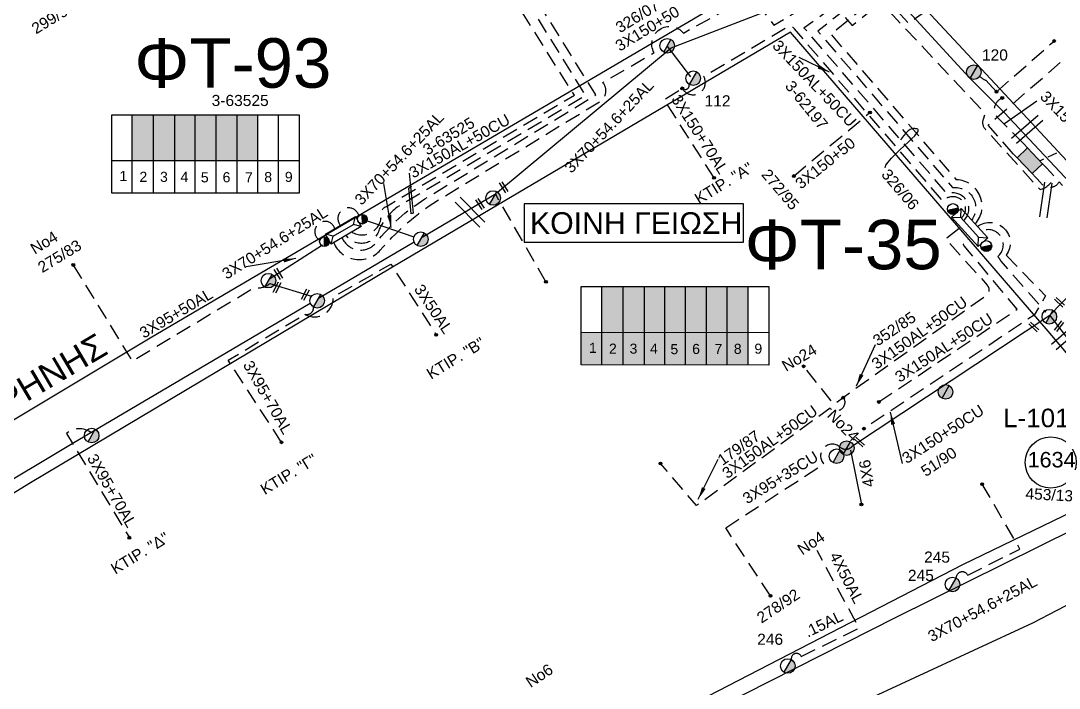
# Model space of a CAD drawing. Header units: millimetres. Extents: x 5010 to 7184, y -101 to 935.
# Drawn here: x 6749 to 6917.1, y 17.6 to 125.5 of the extents above; entities that cross this region are included whole.
import ezdxf
from ezdxf.enums import TextEntityAlignment as Align

# ---------------------------------------------------------------- set-up
doc = ezdxf.new("R2010")
doc.units = ezdxf.units.MM
doc.linetypes.add('DASHED', pattern=[19.05, 12.7, -6.35])
for name, color, linetype in [('Layer1', 7, 'Continuous'), ('Link Box 4 Διευθύνσεων', 7, 'Continuous'), ('Pillar OTE', 7, 'Continuous'), ('Γέφυρες Εναερίου Δικτύου', 7, 'Continuous'), ('Γυμνά εναέρια ΧΤ (3Φ)   4x50AL', 7, 'Continuous'), ('Γυμνά εναέρια ΧΤ και ΦΟΠ (3Φ)   4x50+16AL', 7, 'Continuous'), ('Επιγραφές - Σχήματα', 7, 'Continuous'), ('Καλώδια ΧΤ   3x150+50AL', 7, 'DASHED'), ('Καλώδια ΧΤ   3x150+50CU', 7, 'DASHED'), ('Καλώδια ΧΤ   3x150+70AL', 7, 'DASHED'), ('Καλώδια ΧΤ   3x150AL+50CU', 7, 'DASHED'), ('Καλώδια ΧΤ   3x95+35CU', 7, 'DASHED'), ('Καλώδια ΧΤ   3x95+50CU', 7, 'DASHED'), ('Καλώδια ΧΤ   4x50AL', 7, 'DASHED'), ('Καλώδια ΧΤ   4x6CU', 7, 'DASHED'), ('Μηχανική τομή', 7, 'Continuous'), ('Στύλος Ξύλινος', 7, 'Continuous'), ('Στύλος Ξύλινος @ 1', 7, 'Continuous'), ('Στύλος ΦΜ', 7, 'Continuous'), ('Στύλος ΦΜ @ 1', 7, 'Continuous'), ('Συνδέσεις', 7, 'Continuous'), ('Συνεστραμμένα ΧΤ   3x70+54.6+25AL', 7, 'SYN_LINE'), ('Τομή', 7, 'Continuous'), ('Υποσταθμός εναέριος 2 στύλων', 7, 'Continuous'), ('Υποσταθμός πόλεως', 7, 'Continuous'), ('Υπόβαθρο ΔΕΗ', 7, 'Continuous'), ('Υπόγεια Καλώδια Δικτύου ΧΤ   .15', 7, 'DASHED')]:
    doc.layers.add(name, color=color, linetype=linetype)
doc.styles.get("Standard").update_dxf_attribs({"font": 'arial.ttf'})
doc.linetypes.add('SYN_LINE', pattern='A,0.5,-0.0001,["/\\/\\/\\/",Standard,S=0.1,R=0,X=0,Y=-0.05],-0.25', length=0.7501)
doc.dimstyles.new('ISO-25', dxfattribs={"dimtxt": 2.5, "dimasz": 2.5, "dimexe": 1.25, "dimexo": 0.625, "dimtad": 1, "dimtxsty": 'Standard', "dimcen": 2.5, "dimaunit": 2, "dimazin": 0, "dimtfac": 1, "dimtmove": 0, "dimatfit": 3, "dimfxl": 1, "dimarcsym": 0})

# ---------------------------------------------------------------- blocks, each defined once
blk = doc.blocks.new('LINK BOX 4 ΑΝΑΧΩΡΗΣΕΩΝ')
at = {"layer": 'Link Box 4 Διευθύνσεων', "ltscale": 40}
blk.add_hatch(color=256, dxfattribs=at).paths.add_polyline_path([(-3.54, 0), (-3.54, -4.67), (3.54, -4.67), (3.54, 0)])
for p, q in [((-3.54, 0), (-5.33, 0)), ((5.33, 0), (3.54, 0)), ((-3.54, -4.67), (-5.33, -4.67)), ((5.33, -4.67), (3.54, -4.67))]:
    blk.add_line(p, q, dxfattribs=at)
blk.add_lwpolyline([(-3.54, -4.67), (-3.54, 0), (3.54, 0), (3.54, -4.67)], close=True, dxfattribs=at)
blk = doc.blocks.new('ΥΠΟΣΤΑΘΜΟΣ ΕΝΑΕΡΙΟΣ ΕΠΙ 2 ΣΤΥΛΩΝ')
at = {"layer": 'Υποσταθμός εναέριος 2 στύλων', "linetype": 'Continuous'}
for points in [[(-11.97, -2.11, 0.574793), (-8.45, -0.07, 0.268822), (-9.64, 1.98)], [(9.68, -2.15, 0.574793), (13.19, -0.1, 0.268822), (12.01, 1.95)]]:
    blk.add_hatch(color=256, dxfattribs=at).paths.add_polyline_path(points)
for p, q in [((-11.97, -2.11), (-9.64, 1.98)), ((9.68, -2.15), (12.01, 1.95))]:
    blk.add_line(p, q, dxfattribs=at)
for centre in [(-10.81, -0.07), (10.84, -0.1)]:
    blk.add_circle(centre, 2.36, dxfattribs=at)
at = {"layer": 'Υποσταθμός πόλεως', "linetype": 'Continuous', "ltscale": 40}
blk.add_lwpolyline([(-8.57, 2.82), (8.57, 2.82), (8.57, -2.82), (-8.57, -2.82)], close=True, dxfattribs=at)
for points in [[(-5.75, 0), (-8.57, 2.82)], [(-8.57, -2.82), (-5.75, 0)], [(-5.75, 0), (5.75, 0)], [(5.75, 0), (8.57, 2.82)], [(8.57, -2.82), (5.75, 0)]]:
    blk.add_lwpolyline(points, dxfattribs=at)
at = {"layer": 'Υποσταθμός εναέριος 2 στύλων', "ltscale": 40, "flags": 1}
for tag, p in [('ΜΕΤΑΣΧΗΜΑΤΙΣΜΟΣ', (14.09, 2.51)), ('ΙΣΧΥΣ', (14.07, -0.28)), ('ΑΡΙΘΜΟΣ', (14.19, -3))]:
    blk.add_attdef(tag, p, '', height=1.8, dxfattribs=at)
blk = doc.blocks.new('ΥΠΑΡΧΩΝ ΤΣΙΜΕΝΤΕΝΙΟΣ ΣΤΥΛΟΣ')
at = {"layer": 'Στύλος ΦΜ'}
blk.add_hatch(color=256, dxfattribs=at).paths.add_polyline_path([(-1.29, -2.28, 0.574793), (2.62, 0, 0.268822), (1.3, 2.27)])
blk.add_line((-1.29, -2.28), (1.3, 2.27), dxfattribs=at)
blk.add_circle((0, 0), 2.62, dxfattribs=at)
at = {"layer": 'Στύλος ΦΜ', "flags": 4}
for tag, p in [('ΑΡΙΘΜΟΣ', (-4.68, 8.05)), ('ΤΥΠΟΣ', (-4.91, 3.03))]:
    blk.add_attdef(tag, p, '', height=4, dxfattribs=at)
blk = doc.blocks.new('ΤΟΜΗ')
at = {"layer": 'Τομή', "ltscale": 40}
for p, q in [((-5.68, 0), (5.68, 0)), ((5.68, -2.33), (-5.68, -2.33))]:
    blk.add_line(p, q, dxfattribs=at)
blk = doc.blocks.new('ΥΠΑΡΧΩΝ ΞΥΛΙΝΟΣ ΣΤΥΛΟΣ')
at = {"layer": 'Στύλος Ξύλινος'}
h = blk.add_hatch(color=7, dxfattribs=at)
h.paths.add_polyline_path([(-2.62, 0, 0.270008), (-1.29, -2.28), (1.3, 2.27, 0.576266)])
h.paths.add_polyline_path([(-1.29, -2.28, 0.574793), (2.62, 0, 0.268822), (1.3, 2.27)])
at = {"layer": 'Στύλος Ξύλινος', "color": 7}
blk.add_line((-1.29, -2.28), (1.3, 2.27), dxfattribs=at)
blk.add_circle((0, 0), 2.62, dxfattribs=at)
at = {"layer": 'Στύλος Ξύλινος', "flags": 4}
for tag, p in [('ΑΡΙΘΜΟΣ', (-4.91, 8.6)), ('ΤΥΠΟΣ', (-4.85, 3.39))]:
    blk.add_attdef(tag, p, '', height=4, dxfattribs=at)
blk = doc.blocks.new('_ΣΥΝΔΕΣΗ')
at = {"layer": 'Συνδέσεις', "linetype": 'SYN_LINE', "ltscale": 40}
blk.add_hatch(color=256, dxfattribs=at).paths.add_polyline_path([(0.5, -0.01, 1), (-0.5, -0.01, 1)])
at = {"layer": 'Συνδέσεις'}
blk.add_circle((0, -0.01), 0.5, dxfattribs=at)
blk = doc.blocks.new('ΜΗΧΑΝΙΚΗ ΤΟΜΗ')
at = {"layer": 'Μηχανική τομή', "ltscale": 40}
for p, q in [((-1.89, 0.78), (1.89, 0.78)), ((1.89, 0), (-1.89, 0))]:
    blk.add_line(p, q, dxfattribs=at)

msp = doc.modelspace()

# ---------------------------------------------------------------- hatches: boundary and pattern name
at = {"layer": 'Καλώδια ΧΤ   3x95+35CU', "linetype": 'DASHED', "ltscale": 0.2}
h = msp.add_hatch(color=133, dxfattribs=at)
h.dxf.hatch_style = 1
h.paths.add_polyline_path([(6770.51, 110.28), (6767.07, 110.28), (6767.07, 102.92), (6770.51, 102.92)])
h = msp.add_hatch(color=30, dxfattribs=at)
h.dxf.hatch_style = 1
h.paths.add_polyline_path([(6773.95, 110.28), (6770.51, 110.28), (6770.51, 102.92), (6773.95, 102.91)])
h = msp.add_hatch(color=1, dxfattribs=at)
h.dxf.hatch_style = 1
h.paths.add_polyline_path([(6773.95, 102.91), (6777.24, 102.91), (6777.24, 110.28), (6773.95, 110.28)])
h = msp.add_hatch(color=5, dxfattribs=at)
h.dxf.hatch_style = 1
h.paths.add_polyline_path([(6780.63, 110.28), (6777.24, 110.28), (6777.24, 102.91), (6780.63, 102.91)])
h = msp.add_hatch(color=27, dxfattribs=at)
h.dxf.hatch_style = 1
h.paths.add_polyline_path([(6784.03, 110.28), (6780.63, 110.28), (6780.63, 102.91), (6784.03, 102.9)])
h = msp.add_hatch(color=2, dxfattribs=at)
h.dxf.hatch_style = 1
h.paths.add_polyline_path([(6784.03, 102.9), (6787.36, 102.9), (6787.36, 110.28), (6784.03, 110.28)])
h = msp.add_hatch(color=5, dxfattribs=at)
h.dxf.hatch_style = 1
h.paths.add_polyline_path([(6846.48, 82.5), (6843.04, 82.5), (6843.04, 75.14), (6846.48, 75.14)])
h = msp.add_hatch(color=2, dxfattribs=at)
h.dxf.hatch_style = 1
h.paths.add_polyline_path([(6849.92, 82.5), (6846.48, 82.5), (6846.48, 75.14), (6849.92, 75.13)])
h = msp.add_hatch(color=30, dxfattribs=at)
h.dxf.hatch_style = 1
h.paths.add_polyline_path([(6853.22, 82.5), (6849.92, 82.5), (6849.92, 75.13), (6853.22, 75.13)])
h = msp.add_hatch(color=85, dxfattribs=at)
h.dxf.hatch_style = 1
h.paths.add_polyline_path([(6856.6, 82.5), (6853.22, 82.5), (6853.22, 75.13), (6856.6, 75.13)])
h = msp.add_hatch(color=6, dxfattribs=at)
h.dxf.hatch_style = 1
h.paths.add_polyline_path([(6860, 82.5), (6856.6, 82.5), (6856.6, 75.13), (6860, 75.12)])
h = msp.add_hatch(color=133, dxfattribs=at)
h.dxf.hatch_style = 1
h.paths.add_polyline_path([(6863.34, 82.5), (6860, 82.5), (6860, 75.12), (6863.34, 75.12)])
h = msp.add_hatch(color=1, dxfattribs=at)
h.dxf.hatch_style = 1
h.paths.add_polyline_path([(6866.73, 82.5), (6863.34, 82.5), (6863.34, 75.12), (6866.73, 75.12)])
h = msp.add_hatch(color=27, dxfattribs=at)
h.dxf.hatch_style = 1
h.paths.add_polyline_path([(6839.71, 75.14), (6839.71, 69.86), (6866.73, 69.84), (6866.73, 75.12)])

# ---------------------------------------------------------------- linework, layer by layer
at = {"layer": 'Layer1', "linetype": 'Continuous', "ltscale": 0.2}
msp.add_lwpolyline([(6913.27, 100.13), (6914.14, 99.21)], dxfattribs=at)
at = {"layer": 'Pillar OTE', "ltscale": 40}
for points in [[(6763.74, 97.64), (6763.74, 110.28), (6794.07, 110.28), (6794.07, 97.61), (6763.74, 97.64)], [(6767.07, 97.64), (6767.07, 110.28)], [(6770.51, 97.63), (6770.51, 110.28)], [(6773.95, 97.63), (6773.95, 110.28)], [(6777.24, 97.63), (6777.24, 110.28)], [(6780.63, 97.62), (6780.63, 110.28)], [(6784.03, 97.62), (6784.03, 110.28)], [(6787.36, 97.62), (6787.36, 110.28)], [(6790.75, 97.61), (6790.75, 110.28)], [(6763.74, 102.92), (6794.07, 102.89)], [(6839.71, 69.86), (6839.71, 82.5), (6870.05, 82.5), (6870.05, 69.83), (6839.71, 69.86)], [(6843.04, 69.86), (6843.04, 82.5)], [(6846.48, 69.86), (6846.48, 82.5)], [(6849.92, 69.85), (6849.92, 82.5)], [(6853.22, 69.85), (6853.22, 82.5)], [(6856.6, 69.85), (6856.6, 82.5)], [(6860, 69.84), (6860, 82.5)], [(6863.34, 69.84), (6863.34, 82.5)], [(6866.73, 69.84), (6866.73, 82.5)], [(6839.71, 75.14), (6870.05, 75.11)]]:
    msp.add_lwpolyline(points, dxfattribs=at)
at = {"layer": 'Γέφυρες Εναερίου Δικτύου', "color": 5, "linetype": 'DASHED', "ltscale": 0.2}
msp.add_line((6870.33, 32.5), (6863.08, 43.51), dxfattribs=at)
at = {"layer": 'Γέφυρες Εναερίου Δικτύου', "color": 27, "linetype": 'DASHED', "ltscale": 0.2, "flags": 128}
msp.add_lwpolyline([(6901.61, 93.19, 0.819515), (6898.93, 97.49), (6875.75, 124.38), (6883.38, 129.83), (6864.05, 152.98), (6842.24, 184.5), (6851.56, 191.53)], format="xyb", dxfattribs=at)
at = {"layer": 'Γέφυρες Εναερίου Δικτύου', "color": 1, "linetype": 'DASHED', "ltscale": 0.2, "flags": 128}
for points in [[(6844.53, 183.91), (6867.16, 151.41), (6885.86, 129.95), (6877.97, 123.83), (6899.8, 98.51, -0.665046), (6902.89, 93.28, -0.993557)], [(6936.96, 76.77, -0.686918), (6934.68, 79.8), (6926.44, 89.09), (6917.02, 99.44, -0.551829), (6914.14, 99.21)]]:
    msp.add_lwpolyline(points, format="xyb", dxfattribs=at)
at = {"layer": 'Γέφυρες Εναερίου Δικτύου', "color": 133, "linetype": 'DASHED', "ltscale": 0.2, "flags": 128}
msp.add_lwpolyline([(6903.48, 92.64, 0.631728), (6900.44, 99.8), (6880.12, 123.37), (6887.46, 129.25), (6905.03, 110.52), (6904.72, 109.53, 0.282046), (6905.14, 107.92), (6913.95, 98.2, 0.234124), (6916.31, 100.3), (6915.01, 101.69)], format="xyb", dxfattribs=at)
at = {"layer": 'Γέφυρες Εναερίου Δικτύου', "color": 6, "linetype": 'DASHED', "ltscale": 0.2, "flags": 128}
msp.add_lwpolyline([(6903.83, 92.25, -0.85925), (6908.48, 87.59)], format="xyb", dxfattribs=at)
at = {"layer": 'Γέφυρες Εναερίου Δικτύου', "color": 133, "linetype": 'SYN_LINE', "ltscale": 10, "flags": 128}
msp.add_lwpolyline([(6789.25, 83.75), (6797.87, 89.24)], dxfattribs=at)
at = {"layer": 'Γέφυρες Εναερίου Δικτύου', "color": 6, "linetype": 'DASHED', "ltscale": 0.2, "flags": 128}
msp.add_lwpolyline([(6908.48, 87.59), (6914.84, 81.02), (6913, 77.91), (6885.69, 59.69)], dxfattribs=at)
at = {"layer": 'Γέφυρες Εναερίου Δικτύου', "color": 5, "linetype": 'DASHED', "ltscale": 0.2, "flags": 128}
msp.add_lwpolyline([(6907.12, 87.37, -0.027634), (6907.63, 86.6), (6914.9, 78.36)], format="xyb", dxfattribs=at)
at = {"layer": 'Γέφυρες Εναερίου Δικτύου', "color": 133, "flags": 128}
msp.add_lwpolyline([(6789.31, 83.01), (6796.07, 80.95)], dxfattribs=at)
at = {"layer": 'Γέφυρες Εναερίου Δικτύου', "color": 5, "linetype": 'DASHED', "ltscale": 0.2}
for centre, radius, start, end in [((6905.55, 89.26), 2.46, 309.6303, 114.7952), ((6880.33, 55.14), 1.89, 48.6894, 223.9991)]:
    msp.add_arc(centre, radius, start, end, dxfattribs=at)
at = {"layer": 'Γέφυρες Εναερίου Δικτύου', "color": 154, "linetype": 'DASHED', "ltscale": 0.2}
msp.add_arc((6882.5, 57.62), 1.41, 228.6894, 322.1815, dxfattribs=at)
at = {"layer": 'Γυμνά εναέρια ΧΤ (3Φ)   4x50AL', "color": 5, "flags": 128}
msp.add_lwpolyline([(6915.55, 77.88), (6926.92, 89.59)], dxfattribs=at)
at = {"layer": 'Γυμνά εναέρια ΧΤ και ΦΟΠ (3Φ)   4x50+16AL', "color": 85, "flags": 128}
msp.add_lwpolyline([(6944.22, 40.78), (6915.55, 77.88)], dxfattribs=at)
at = {"layer": 'Επιγραφές - Σχήματα', "linetype": 'Continuous', "ltscale": 0.2}
for p, q in [((6913.9, 102.87), (6914.55, 103.16)), ((6915.28, 103.5), (6916.67, 104.13))]:
    msp.add_line(p, q, dxfattribs=at)
msp.add_lwpolyline([(6811.87, 100.86), (6812.53, 94.36), (6812.21, 94.25), (6811.79, 98.42), (6812.24, 98.73)], dxfattribs=at)
at = {"layer": 'Επιγραφές - Σχήματα', "color": 190}
msp.add_lwpolyline([(6830.47, 89.71), (6865.98, 89.71), (6865.98, 95.89), (6830.47, 95.89)], close=True, dxfattribs=at)
at = {"layer": 'Επιγραφές - Σχήματα', "linetype": 'Continuous', "ltscale": 0.2}
msp.add_circle((6915.68, 54.07), 4.14, dxfattribs=at)
at = {"layer": 'Επιγραφές - Σχήματα', "color": 27, "linetype": 'DASHED', "ltscale": 0.2}
msp.add_arc((6802.06, 93.51), 1.73, 14.0252, 220.0575, dxfattribs=at)
at = {"layer": 'Επιγραφές - Σχήματα', "color": 133, "linetype": 'DASHED', "ltscale": 0.2}
msp.add_arc((6798.25, 91.41), 1.65, 16.1181, 239.7273, dxfattribs=at)
at = {"layer": 'Καλώδια ΧΤ   3x150+50AL', "color": 2, "linetype": 'DASHED', "ltscale": 0.2, "flags": 128}
msp.add_lwpolyline([(6799.66, 89.61, 0.552616), (6807.19, 88.42, -0.064539), (6815.68, 95.95), (6842.73, 112.44, 0.464552), (6843.2, 115.5), (6851.49, 120.34, -0.920851), (6856.23, 123.51), (6867.12, 129.47), (6870.9, 124.81), (6879.29, 129.67), (6883.54, 124.71), (6888.97, 129.08), (6892.68, 125.11), (6905.09, 133.92)], format="xyb", dxfattribs=at)
at = {"layer": 'Καλώδια ΧΤ   3x150+50AL', "color": 151, "linetype": 'DASHED', "ltscale": 0.2, "flags": 128}
msp.add_lwpolyline([(6902.26, 35.85), (6910.7, 40.07), (6904.6, 50.57)], dxfattribs=at)
at = {"layer": 'Καλώδια ΧΤ   3x150+50AL', "color": 151, "linetype": 'DASHED', "ltscale": 0.2}
msp.add_arc((6901.37, 35.38), 0.997, 27.7291, 181.0192, dxfattribs=at)
at = {"layer": 'Καλώδια ΧΤ   3x150+70AL', "color": 85, "ltscale": 0.2}
msp.add_line((6874.11, 100.39), (6886.43, 110.67), dxfattribs=at)
at = {"layer": 'Καλώδια ΧΤ   3x150+70AL', "color": 85, "ltscale": 0.2, "flags": 128}
msp.add_lwpolyline([(6856.06, 114.56, 1.003518), (6859.54, 116.5), (6872.83, 124.38, -0.486679), (6874.17, 124.19), (6898.23, 96.29, -1.088156), (6901.22, 93.6)], format="xyb", dxfattribs=at)
msp.add_lwpolyline([(6861.2, 100.11), (6853.14, 112.76), (6856.06, 114.56)], dxfattribs=at)
at = {"layer": 'Καλώδια ΧΤ   3x150+70AL', "color": 85, "ltscale": 0.2}
msp.add_arc((6856.52, 115.05), 0.669, 226.613, 20.9897, dxfattribs=at)
at = {"layer": 'Καλώδια ΧΤ   3x150AL+50CU', "color": 133, "linetype": 'DASHED', "ltscale": 0.2}
msp.add_line((6905.2, 115.89), (6907.84, 113.02), dxfattribs=at)
at = {"layer": 'Καλώδια ΧΤ   3x150AL+50CU', "color": 30, "linetype": 'DASHED', "ltscale": 0.2, "flags": 128}
for points in [[(6801.01, 90.41, 0.570459), (6806.56, 89.65, -0.086198), (6814.42, 96.69), (6842.07, 113.5), (6830.21, 132.53)], [(6900.86, 91.92), (6898.66, 90.22), (6905.39, 82.75, -0.467631), (6905.14, 80.99), (6880.63, 63.48), (6875.7, 69.61)], [(6882.11, 64.54, -0.932503), (6879.97, 62.85), (6858.37, 47.09), (6852.55, 53.91)]]:
    msp.add_lwpolyline(points, format="xyb", dxfattribs=at)
at = {"layer": 'Καλώδια ΧΤ   3x150AL+50CU', "color": 5, "linetype": 'DASHED', "ltscale": 0.2, "flags": 128}
msp.add_lwpolyline([(6828.7, 132.22), (6840.4, 113.37), (6809.94, 95.37, 0.102904), (6807.02, 91.79, -0.660124), (6801.69, 90.81)], format="xyb", dxfattribs=at)
at = {"layer": 'Καλώδια ΧΤ   3x150AL+50CU', "color": 1, "linetype": 'DASHED', "ltscale": 0.2, "flags": 128}
msp.add_lwpolyline([(6802.58, 91.34, 0.636503), (6807.31, 94.41, -0.291863), (6808.18, 95.46), (6838.6, 113.46), (6827.3, 131.4)], format="xyb", dxfattribs=at)
at = {"layer": 'Καλώδια ΧΤ   3x150AL+50CU', "color": 133, "linetype": 'DASHED', "ltscale": 0.2, "flags": 128}
for points in [[(6906.92, 114.03), (6916.22, 122.21)], [(6909.61, 104), (6905.55, 108.62), (6918.15, 119.55)]]:
    msp.add_lwpolyline(points, dxfattribs=at)
msp.add_lwpolyline([(6911.3, 105.6), (6907.03, 109.9, -0.502858), (6907.84, 113.02, -0.390099)], format="xyb", dxfattribs=at)
at = {"layer": 'Καλώδια ΧΤ   3x150AL+50CU', "color": 2, "linetype": 'DASHED', "ltscale": 0.2, "flags": 128}
msp.add_lwpolyline([(6887.88, 63.86), (6910.26, 78.84), (6901.69, 89.09, -0.668714), (6902.32, 90.31, 0.113398)], format="xyb", dxfattribs=at)
at = {"layer": 'Καλώδια ΧΤ   3x150AL+50CU', "color": 133, "linetype": 'DASHED', "ltscale": 0.2}
msp.add_arc((6906.51, 118.98), 3.39, 224.5314, 248.1725, dxfattribs=at)
at = {"layer": 'Καλώδια ΧΤ   3x95+35CU', "color": 5, "linetype": 'DASHED', "ltscale": 0.2}
msp.add_line((6863.08, 43.51), (6878.97, 53.83), dxfattribs=at)
at = {"layer": 'Καλώδια ΧΤ   3x95+50CU', "color": 133, "ltscale": 0.2, "flags": 128}
msp.add_lwpolyline([(6757.52, 86), (6767.04, 70.46), (6786.83, 82.38, 0.242526), (6789.31, 83.01)], format="xyb", dxfattribs=at)
at = {"layer": 'Καλώδια ΧΤ   3x95+50CU', "color": 133, "linetype": 'DASHED', "ltscale": 0.2, "flags": 128}
msp.add_lwpolyline([(6791.22, 57.32), (6782.58, 70.61), (6794.98, 78.03)], dxfattribs=at)
at = {"layer": 'Καλώδια ΧΤ   3x95+50CU', "color": 27, "linetype": 'DASHED', "ltscale": 0.2, "flags": 128}
msp.add_lwpolyline([(6760.37, 58.9, 0.346773), (6756.43, 58.77), (6766.59, 41.91)], format="xyb", dxfattribs=at)
at = {"layer": 'Καλώδια ΧΤ   3x95+50CU', "color": 133, "linetype": 'DASHED', "ltscale": 0.2}
msp.add_arc((6795.28, 79.11), 1.12, 254.6798, 4.149, dxfattribs=at)
at = {"layer": 'Καλώδια ΧΤ   4x50AL', "color": 133, "linetype": 'DASHED', "ltscale": 0.2, "flags": 128}
msp.add_lwpolyline([(6794.98, 78.03, 0.604902), (6799.57, 80.86), (6808.92, 86.13), (6816.25, 74.7)], format="xyb", dxfattribs=at)
at = {"layer": 'Καλώδια ΧΤ   4x50AL', "color": 151, "linetype": 'DASHED', "ltscale": 0.2, "flags": 128}
msp.add_lwpolyline([(6875.31, 22.68), (6884.67, 27.31), (6877.86, 39.81)], dxfattribs=at)
at = {"layer": 'Καλώδια ΧΤ   4x6CU', "color": 5, "linetype": 'SYN_LINE', "ltscale": 10}
msp.add_line((6883.26, 56.04), (6885.04, 47.29), dxfattribs=at)
at = {"layer": 'Συνεστραμμένα ΧΤ   3x70+54.6+25AL', "color": 85, "linetype": 'SYN_LINE', "ltscale": 8}
msp.add_line((6857.44, 116.43), (6853.63, 121.46), dxfattribs=at)
at = {"layer": 'Συνεστραμμένα ΧΤ   3x70+54.6+25AL', "color": 27, "linetype": 'SYN_LINE', "ltscale": 10}
msp.add_line((6804.3, 93.4), (6812.64, 90.55), dxfattribs=at)
at = {"layer": 'Συνεστραμμένα ΧΤ   3x70+54.6+25AL', "color": 5, "linetype": 'SYN_LINE', "ltscale": 20}
msp.add_line((6883.62, 56.75), (6915.55, 77.88), dxfattribs=at)
at = {"layer": 'Συνεστραμμένα ΧΤ   3x70+54.6+25AL', "color": 85, "linetype": 'SYN_LINE', "ltscale": 20, "flags": 128}
msp.add_lwpolyline([(6826.16, 97.76), (6854.28, 121.13), (6886.61, 133.62)], dxfattribs=at)
at = {"layer": 'Συνεστραμμένα ΧΤ   3x70+54.6+25AL', "color": 133, "linetype": 'SYN_LINE', "ltscale": 20, "flags": 128}
msp.add_lwpolyline([(6926.92, 90.68), (6908.12, 110.68), (6902.47, 116.31), (6886.61, 133.62)], dxfattribs=at)
at = {"layer": 'Συνεστραμμένα ΧΤ   3x70+54.6+25AL', "color": 27, "linetype": 'DASHED', "ltscale": 20, "flags": 128}
msp.add_lwpolyline([(6813.95, 90.51), (6825.94, 97.58)], dxfattribs=at)
at = {"layer": 'Συνεστραμμένα ΧΤ   3x70+54.6+25AL', "color": 85, "linetype": 'DASHED', "ltscale": 0.2, "flags": 128}
msp.add_lwpolyline([(6834, 83.29), (6825.83, 97.49), (6825.94, 97.58)], dxfattribs=at)
at = {"layer": 'Συνεστραμμένα ΧΤ   3x70+54.6+25AL', "color": 27, "linetype": 'Continuous', "ltscale": 20, "flags": 128}
msp.add_lwpolyline([(6797.18, 80.62), (6812.65, 89.74)], dxfattribs=at)
at = {"layer": 'Συνεστραμμένα ΧΤ   3x70+54.6+25AL', "color": 27, "linetype": 'SYN_LINE', "ltscale": 20, "flags": 128}
msp.add_lwpolyline([(6729.01, 40.19), (6757.36, 57.13), (6795.87, 79.84)], dxfattribs=at)
at = {"layer": 'Συνεστραμμένα ΧΤ   3x70+54.6+25AL', "color": 151, "linetype": 'SYN_LINE', "ltscale": 20, "flags": 128}
msp.add_lwpolyline([(6830.85, -1.13), (6858.09, 12.56), (6890.65, 29.05), (6931.15, 49.1)], dxfattribs=at)
at = {"layer": 'Υπόβαθρο ΔΕΗ', "flags": 128}
for points in [[(7038.58, 415.62), (6974.87, 413.01), (6906.23, 409.82), (6907.42, 357.81), (6908.22, 319.84, -0.198825), (6897.35, 290.03, -0.024736), (6867.19, 269.6), (6812.9, 234.56), (6830.66, 210.79), (6865.03, 163.63), (6875.4, 148.86), (6911.18, 110.52), (6934.69, 85.24), (6950.95, 63.3), (6995.73, 94.53), (7017.76, 109.79), (7031.31, 91.8)], [(7038.58, 415.62), (6974.87, 413.01), (6906.23, 409.82), (6907.42, 357.81), (6908.22, 319.84, -0.198825), (6897.35, 290.03, -0.024736), (6867.19, 269.6), (6812.9, 234.56), (6830.66, 210.79), (6865.03, 163.63), (6875.4, 148.86), (6911.18, 110.52), (6934.69, 85.24), (6950.95, 63.3), (6995.73, 94.53), (7017.76, 109.79), (7031.31, 91.8)], [(6802.45, -52.69), (6791.48, -32.06), (6884.13, 14.87), (6912.78, 28.13), (6940.34, 42.46), (6966.63, 10.37), (6947.36, -1.11, -0.047936), (6904.4, -24.62, 0.017023), (6843.9, -56.34, 0.017142), (6802.91, -77.35, 4.217945)], [(6802.45, -52.69), (6791.48, -32.06), (6884.13, 14.87), (6912.78, 28.13), (6940.34, 42.46), (6966.63, 10.37), (6947.36, -1.11, -0.047936), (6904.4, -24.62, 0.017023), (6843.9, -56.34, 0.017142), (6802.91, -77.35, 4.217945)]]:
    msp.add_lwpolyline(points, format="xyb", dxfattribs=at)
for points in [[(6597.98, 48.31), (6676.5, 100.94), (6753.05, 150.22), (6820.79, 194.98), (6867.13, 131.25), (6770.25, 74.33), (6712.47, 39.71), (6637.8, -5.28), (6597.98, 48.31)], [(6597.98, 48.31), (6676.5, 100.94), (6753.05, 150.22), (6820.79, 194.98), (6867.13, 131.25), (6770.25, 74.33), (6712.47, 39.71), (6637.8, -5.28), (6597.98, 48.31)], [(6644.45, -13.49), (6689.02, -72.9), (6721.54, -55.13), (6744.45, -42.98), (6774.28, -28.01), (6798.66, -14.98), (6831.92, 1.24), (6855.27, 13.77), (6901.47, 37.59), (6933.95, 53.25), (6915.24, 75.31), (6873.55, 123.66), (6809.19, 85.65), (6750.31, 50.63), (6691.94, 14.72), (6644.45, -13.49)], [(6644.45, -13.49), (6689.02, -72.9), (6721.54, -55.13), (6744.45, -42.98), (6774.28, -28.01), (6798.66, -14.98), (6831.92, 1.24), (6855.27, 13.77), (6901.47, 37.59), (6933.95, 53.25), (6915.24, 75.31), (6873.55, 123.66), (6809.19, 85.65), (6750.31, 50.63), (6691.94, 14.72), (6644.45, -13.49)]]:
    msp.add_lwpolyline(points, dxfattribs=at)
at = {"layer": 'Υπόβαθρο ΔΕΗ'}
msp.add_open_spline([(6888.87, 101.71), (6888.87, 102.64), (6894.84, 107.59), (6894.11, 108.14), (6892.66, 108.14), (6891.38, 106.25)], degree=3, dxfattribs=at)
at = {"layer": 'Υπόγεια Καλώδια Δικτύου ΧΤ   .15', "color": 151, "linetype": 'DASHED', "ltscale": 0.2}
msp.add_arc((6874.54, 22.36), 0.837, 22.5021, 192.2006, dxfattribs=at)

# ---------------------------------------------------------------- block references
at = {"layer": 'Link Box 4 Διευθύνσεων', "xscale": 0.50000000000011, "yscale": 0.50000000000011, "zscale": 0.50000000000011, "rotation": 313.4503949908874}
msp.add_blockref('LINK BOX 4 ΑΝΑΧΩΡΗΣΕΩΝ', (6913.14, 103.67), dxfattribs=at)
at = {"layer": 'Μηχανική τομή'}
for p, xscale, yscale, zscale, rotation in [((6827.01, 98.47), 0.4999999999997059, 0.4999999999997059, 0.4999999999997059, 302.2144245466136), ((6823.16, 95.76), 0.4999999999997059, 0.4999999999997059, 0.4999999999997059, 302.2144245466136), ((6790.55, 84.48), 0.4999999999997059, 0.4999999999997059, 0.4999999999997059, 302.2144245466136), ((6790.3, 82.45), 0.4999999999998059, 0.4999999999998059, 0.4999999999998059, 242.6922404024161), ((6794.88, 81.29), 0.4999999999998059, 0.4999999999998059, 0.4999999999998059, 242.6922404024161), ((6917.23, 80.13), 0.5000000000000114, 0.5000000000000114, 0.5000000000000114, 137.1612717127414), ((6913.08, 76.14), 0.5000000000000114, 0.5000000000000114, 0.5000000000000114, 137.1612717127414), ((6916.87, 76.21), 0.4999999999999964, 0.4999999999999964, 0.4999999999999964, 232.1335583184488), ((6884.85, 57.53), 0.5000000000000114, 0.5000000000000114, 0.5000000000000114, 137.1612717127414)]:
    msp.add_blockref('ΜΗΧΑΝΙΚΗ ΤΟΜΗ', p, dxfattribs=dict(at, xscale=xscale, yscale=yscale, zscale=zscale, rotation=rotation))
at = {"layer": 'Στύλος Ξύλινος @ 1', "ltscale": 40}
ref = msp.add_blockref('ΥΠΑΡΧΩΝ ΞΥΛΙΝΟΣ ΣΤΥΛΟΣ', (6903.24, 117.2), dxfattribs=dict(at, xscale=0.4499999999998181, yscale=0.4499999999998181, zscale=0.4499999999998181))
ref.add_attrib('ΑΡΙΘΜΟΣ', '120', (6904.55, 119.07), dxfattribs={"layer": 'Στύλος Ξύλινος', "height": 1.8, "flags": 4})
at = {"layer": 'Στύλος Ξύλινος @ 1', "ltscale": 40, "xscale": 0.4499999999998181, "yscale": 0.4499999999998181, "zscale": 0.4499999999998181}
for p in [(6898.67, 65.48), (6882.68, 56.4)]:
    msp.add_blockref('ΥΠΑΡΧΩΝ ΞΥΛΙΝΟΣ ΣΤΥΛΟΣ', p, dxfattribs=at)
at = {"layer": 'Στύλος ΦΜ @ 1', "ltscale": 40, "xscale": 0.4499999999998181, "yscale": 0.4499999999998181, "zscale": 0.4499999999998181}
for p in [(6853.63, 121.46), (6853.63, 121.46), (6825.45, 96.83), (6825.45, 96.83), (6813.75, 90.17), (6813.75, 90.17), (6789.1, 83.47), (6789.1, 83.47), (6796.99, 80.21), (6796.99, 80.21), (6915.45, 77.64), (6915.45, 77.64), (6760.5, 58.42), (6760.5, 58.42), (6881.03, 55.08)]:
    msp.add_blockref('ΥΠΑΡΧΩΝ ΤΣΙΜΕΝΤΕΝΙΟΣ ΣΤΥΛΟΣ', p, dxfattribs=at)
at = {"layer": 'Στύλος ΦΜ @ 1', "ltscale": 40}
ref = msp.add_blockref('ΥΠΑΡΧΩΝ ΤΣΙΜΕΝΤΕΝΙΟΣ ΣΤΥΛΟΣ', (6857.83, 116.21), dxfattribs=dict(at, xscale=0.4499999999998181, yscale=0.4499999999998181, zscale=0.4499999999998181))
ref.add_attrib('ΤΥΠΟΣ', '112', (6859.67, 111.65), dxfattribs={"layer": 'Στύλος ΦΜ', "height": 1.8, "flags": 4})
ref = msp.add_blockref('ΥΠΑΡΧΩΝ ΤΣΙΜΕΝΤΕΝΙΟΣ ΣΤΥΛΟΣ', (6899.79, 34.34), dxfattribs=dict(at, xscale=0.4499999999998181, yscale=0.4499999999998181, zscale=0.4499999999998181))
ref.add_attrib('ΤΥΠΟΣ', '245', (6895.19, 37.87), dxfattribs={"layer": 'Στύλος ΦΜ', "height": 1.8, "flags": 4})
ref = msp.add_blockref('ΥΠΑΡΧΩΝ ΤΣΙΜΕΝΤΕΝΙΟΣ ΣΤΥΛΟΣ', (6899.79, 34.34), dxfattribs=dict(at, xscale=0.4499999999998181, yscale=0.4499999999998181, zscale=0.4499999999998181))
ref.add_attrib('ΤΥΠΟΣ', '245', (6892.57, 34.91), dxfattribs={"layer": 'Στύλος ΦΜ', "height": 1.8, "flags": 4})
ref = msp.add_blockref('ΥΠΑΡΧΩΝ ΤΣΙΜΕΝΤΕΝΙΟΣ ΣΤΥΛΟΣ', (6873.13, 21.16), dxfattribs=dict(at, xscale=0.4499999999998181, yscale=0.4499999999998181, zscale=0.4499999999998181))
ref.add_attrib('ΤΥΠΟΣ', '246', (6868.18, 24.58), dxfattribs={"layer": 'Στύλος ΦΜ', "height": 1.8, "flags": 4})
ref = msp.add_blockref('ΥΠΑΡΧΩΝ ΤΣΙΜΕΝΤΕΝΙΟΣ ΣΤΥΛΟΣ', (6873.13, 21.16), dxfattribs=dict(at, xscale=0.4499999999998181, yscale=0.4499999999998181, zscale=0.4499999999998181))
ref.add_attrib('ΤΥΠΟΣ', '246', (6868.18, 24.58), dxfattribs={"layer": 'Στύλος ΦΜ', "height": 1.8, "flags": 4})
at = {"layer": 'Συνδέσεις', "xscale": 0.4500000000000455, "yscale": 0.4500000000000455, "zscale": 0.4500000000000455}
for p in [(6916.24, 122.23), (6856.06, 114.57), (6906.92, 114.03), (6907.84, 113.02), (6886.43, 110.68), (6861.2, 100.11), (6874.12, 100.39), (6757.52, 86.01), (6834, 83.29), (6816.25, 74.7), (6875.7, 69.62), (6882.11, 64.55), (6887.88, 63.86), (6885.46, 59.54), (6791.22, 57.33), (6852.55, 53.91), (6904.6, 50.58), (6885.04, 47.29), (6766.59, 41.91), (6870.33, 32.51)]:
    msp.add_blockref('_ΣΥΝΔΕΣΗ', p, dxfattribs=at)
at = {"layer": 'Τομή'}
for p, xscale, yscale, zscale, rotation in [((6911.5, 108.39), 0.4999999999999782, 0.4999999999999782, 0.4999999999999782, 40.93136217473853), ((6914.3, 96.61), 0.4999999999999781, 0.4999999999999781, 0.4999999999999781, 81.86272434946777), ((6822.13, 94.94), 0.4999999999999563, 0.4999999999999563, 0.4999999999999563, 314.4213253240646), ((6822.13, 94.94), 0.4999999999999563, 0.4999999999999563, 0.4999999999999563, 314.4213253240646), ((6917.96, 75.05), 0.4999999999999782, 0.4999999999999782, 0.4999999999999782, 40.93136217473853), ((6917.96, 75.05), 0.4999999999999782, 0.4999999999999782, 0.4999999999999782, 40.93136217473853)]:
    msp.add_blockref('ΤΟΜΗ', p, dxfattribs=dict(at, xscale=xscale, yscale=yscale, zscale=zscale, rotation=rotation))
at = {"layer": 'Υποσταθμός εναέριος 2 στύλων', "lineweight": 30}
for p, xscale, yscale, zscale, rotation in [((6902.57, 92.08), 0.3725663720413516, 0.3725663720413516, 0.3725663720413516, 312.147618964157), ((6801.21, 91.61), 0.3292498868227961, 0.3292498868227961, 0.3292498868227961, 30.6804221790733)]:
    msp.add_blockref('ΥΠΟΣΤΑΘΜΟΣ ΕΝΑΕΡΙΟΣ ΕΠΙ 2 ΣΤΥΛΩΝ', p, dxfattribs=dict(at, xscale=xscale, yscale=yscale, zscale=zscale, rotation=rotation))

# ---------------------------------------------------------------- texts
at = {"ltscale": 30, "char_height": 1.63, "width": 11.2573, "attachment_point": 1}
for s, insert in [('1', (6764.98, 101.2)), ('2', (6768.22, 101.07)), ('3', (6771.55, 101.07)), ('4', (6774.86, 101.07)), ('5', (6778.16, 100.99)), ('6', (6781.68, 101.01)), ('7', (6785.31, 101.01)), ('8', (6788.42, 101.04)), ('9', (6791.75, 101.07)), ('1', (6840.96, 73.42)), ('2', (6844.2, 73.29)), ('3', (6847.53, 73.29)), ('4', (6850.83, 73.29)), ('5', (6854.14, 73.21)), ('6', (6857.66, 73.24)), ('7', (6861.28, 73.24)), ('8', (6864.4, 73.26)), ('9', (6867.73, 73.29))]:
    msp.add_mtext(s, dxfattribs=dict(at, insert=insert))
at = {"layer": 'Επιγραφές - Σχήματα', "linetype": 'DASHED', "ltscale": 0.2, "attachment_point": 1}
for s, insert, char_height, width, rotation in [('299/99', (6750.55, 124.81), 1.8, 10.8079, 31.4256), ('326/07', (6845.04, 124.99), 1.8, 29.0049, 31.4256), ('3-62197', (6873.98, 116.03), 1.8, 29.0049, 308.8532), ('3-63525', (6813.86, 105.21), 1.8, 10.8079, 31.4256), ('ΚΤΙΡ. "Α"', (6857.83, 97.28), 1.8, 10.8079, 31.4256), ('272/95', (6870.12, 101.74), 1.8, 29.0049, 310.527), ('326/06', (6889.52, 101.74), 1.8, 29.0049, 310.527), ('Νο4', (6750.35, 89.19), 1.8, 10.8079, 31.4256), ('275/83', (6751.55, 86.2), 1.8, 10.8079, 31.4256), ('352/85', (6886.66, 74.3), 1.8, 10.8079, 33.8175), ('(ΚΟΝΤΟΠΟΥΛΟΥ ΑΛ.)ΕΙΡΗΝΗΣ', (6690.17, 33.17), 4, 95.2023, 30.5554), ('ΚΤΙΡ. "Β"', (6814.46, 68.98), 1.8, 10.8079, 31.4256), ('Νο24', (6871.94, 70.27), 1.8, 29.0049, 30.5023), ('Νο24', (6880.66, 62.83), 1.8, 29.0049, 314.2908), ('179/87', (6861.53, 54.96), 1.8, 10.8079, 35.1208), ('ΚΤΙΡ. "Γ"', (6787.57, 50.3), 1.8, 10.8079, 31.4256), ('51/90', (6894.45, 53.19), 1.8, 10.8079, 33.8175), ('453/13', (6911.65, 49.96), 1.8, 10.8079, 356.963), ('ΚΤΙΡ. "Δ"', (6763.37, 37.46), 1.8, 10.8079, 31.4256), ('Νο4', (6874.47, 40.51), 1.8, 10.8079, 33.8175), ('278/92', (6867.88, 29.48), 1.8, 10.8079, 33.8175), ('.15AL', (6875.57, 27.34), 1.8, 10.8079, 25.9311), ('Νο6', (6830.51, 19.07), 1.8, 10.8079, 33.8175)]:
    msp.add_mtext(s, dxfattribs=dict(at, insert=insert, char_height=char_height, width=width, rotation=rotation))
for s, insert, char_height, width in [('ΦΤ-93', (6767.39, 122.67), 8, 24.9768), ('ΦΤ-35', (6866.15, 93.31), 8, 24.9768), ('L-101/2η', (6908, 62.77), 3, 17.2922)]:
    msp.add_mtext(s, dxfattribs=dict(at, insert=insert, char_height=char_height, width=width))
at = {"layer": 'Επιγραφές - Σχήματα', "linetype": 'Continuous', "ltscale": 0.2, "attachment_point": 1}
for s, insert, char_height, width in [('3-63525', (6779.91, 113.51), 1.8, 13.5473), ('1634', (6911.93, 55.77), 2.5, 6.267)]:
    msp.add_mtext(s, dxfattribs=dict(at, insert=insert, char_height=char_height, width=width))
at = {"layer": 'Επιγραφές - Σχήματα', "color": 190, "insert": (6831.42, 94.54), "char_height": 3.5, "width": 35.1311, "attachment_point": 1}
msp.add_mtext('KOINH ΓΕΙΩΣΗ', dxfattribs=at)
at = {"layer": 'Καλώδια ΧΤ   3x150+50AL', "ltscale": 0.2}
for rotation, p in [(31.2268, (6850.4, 124.24)), (38.7191, (6879.19, 102.48))]:
    msp.add_text('3X150+50', height=1.8, rotation=rotation, dxfattribs=at).set_placement(p, align=Align.MIDDLE)
at = {"layer": 'Καλώδια ΧΤ   3x150+50CU', "ltscale": 0.2}
msp.add_text('3X150+50CU', height=1.8, rotation=32.9244, dxfattribs=at).set_placement((6898.24, 58.66), align=Align.MIDDLE)
at = {"layer": 'Καλώδια ΧΤ   3x150+70AL', "ltscale": 0.2}
msp.add_text('3X150+70AL', height=1.8, rotation=302.7276, dxfattribs=at).set_placement((6858.9, 107.16), align=Align.MIDDLE)
at = {"layer": 'Καλώδια ΧΤ   3x150AL+50CU', "ltscale": 0.2}
for rotation, p in [(313.7495, (6877.46, 115.37)), (313.7495, (6920.77, 107.14)), (29.498, (6820.01, 105.24)), (35.3345, (6894.43, 75.05)), (32.9244, (6898.39, 72.64)), (35.7214, (6870.22, 57.41))]:
    msp.add_text('3X150AL+50CU', height=1.8, rotation=rotation, dxfattribs=at).set_placement(p, align=Align.MIDDLE)
at = {"layer": 'Καλώδια ΧΤ   3x95+35CU', "ltscale": 0.2}
msp.add_text('3X95+35CU', height=1.8, rotation=31.5832, dxfattribs=at).set_placement((6871.94, 51.65), align=Align.MIDDLE)
at = {"layer": 'Καλώδια ΧΤ   3x95+50CU', "ltscale": 0.2}
for s, rotation, p in [('3X95+50AL', 30.6153, (6774.15, 78.2)), ('3X95+70AL', 300.042, (6789, 64.6)), ('3X95+70AL', 300.042, (6763.77, 49.52))]:
    msp.add_text(s, height=1.8, rotation=rotation, dxfattribs=at).set_placement(p, align=Align.MIDDLE)
at = {"layer": 'Καλώδια ΧΤ   4x50AL', "ltscale": 0.2}
for s, rotation, p in [('3X50AL', 303.7152, (6815.81, 78.89)), ('4X50AL', 297.4298, (6882.68, 35.44))]:
    msp.add_text(s, height=1.8, rotation=rotation, dxfattribs=at).set_placement(p, align=Align.MIDDLE)
at = {"layer": 'Καλώδια ΧΤ   4x6CU', "linetype": 'DASHED', "ltscale": 0.2, "insert": (6885.37, 49.93), "char_height": 1.8, "width": 10.8079, "attachment_point": 1, "rotation": 99.8446}
msp.add_mtext('4Χ6', dxfattribs=at)
at = {"layer": 'Συνεστραμμένα ΧΤ   3x70+54.6+25AL', "ltscale": 20}
for rotation, p in [(46.4802, (6844.2, 108.44)), (46.4802, (6810.25, 103.26)), (32.2434, (6790.12, 89.59)), (28.2521, (6904.61, 30.42))]:
    msp.add_text('3X70+54.6+25AL', height=1.8, rotation=rotation, dxfattribs=at).set_placement(p, align=Align.MIDDLE)

# ---------------------------------------------------------------- leaders
at = {"layer": 'Επιγραφές - Σχήματα', "ltscale": 40}
for points, override in [([(6879.9, 117.18), (6874.95, 119.58)], {"dimasz": 2, "dimtad": 0}), ([(6908.22, 108.9), (6913.41, 112.53)], {"dimasz": 0.5, "dimtad": 0}), ([(6808.97, 92.07), (6807.76, 99.18)], {"dimasz": 2, "dimtad": 0}), ([(6793.54, 87.05), (6785.48, 85.73)], {"dimasz": 2, "dimtad": 0}), ([(6884.24, 66.45), (6887.31, 73.15)], {"dimasz": 2, "dimtad": 0}), ([(6889.72, 62.18), (6891.64, 53.92)], {"dimasz": 2, "dimtad": 0}), ([(6858.65, 48.15), (6861.88, 54.62)], {"dimasz": 2, "dimtad": 0})]:
    msp.add_leader(points, dimstyle='ISO-25', override=override, dxfattribs=at)

doc.saveas('drawing.dxf')
